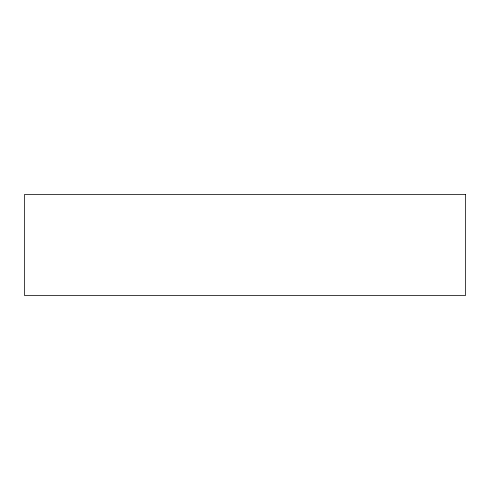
<?xml version="1.0" encoding="UTF-8"?>
<svg xmlns="http://www.w3.org/2000/svg" width="490" height="490" viewBox="0 0 490 490"><rect width="100%" height="100%" fill="white"/><g stroke="black" fill="none" stroke-linecap="round" stroke-linejoin="round"><path stroke-width="0.73" d="M465.5 194.499L24.5 194.499L24.5 295.501L465.5 295.501L465.5 194.499"/></g></svg>
